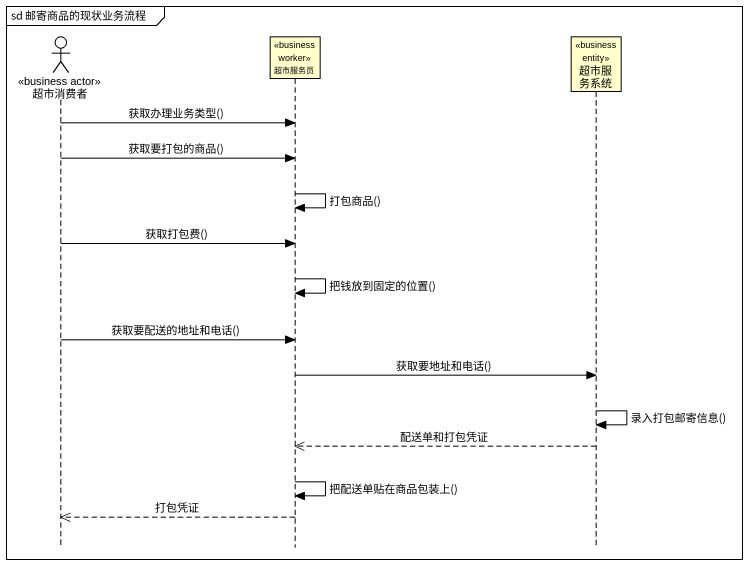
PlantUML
@startuml
mainframe sd 邮寄商品的现状业务流程
hide footbox
actor 超市消费者 <<business actor>>
participant 超市服务员 <<business worker>>
participant 超市服务系统 <<business entity>>

超市消费者 -> 超市服务员 : 获取办理业务类型()
超市消费者 -> 超市服务员 : 获取要打包的商品()
超市服务员 -> 超市服务员 : 打包商品()
超市消费者 -> 超市服务员 : 获取打包费()
超市服务员 -> 超市服务员 : 把钱放到固定的位置()
超市消费者 -> 超市服务员 : 获取要配送的地址和电话()
超市服务员 -> 超市服务系统 : 获取要地址和电话()
超市服务系统 -> 超市服务系统 : 录入打包邮寄信息()
超市服务系统 -->> 超市服务员 : 配送单和打包凭证
超市服务员 -> 超市服务员 : 把配送单贴在商品包装上()
超市服务员 -->> 超市消费者 : 打包凭证
@enduml
